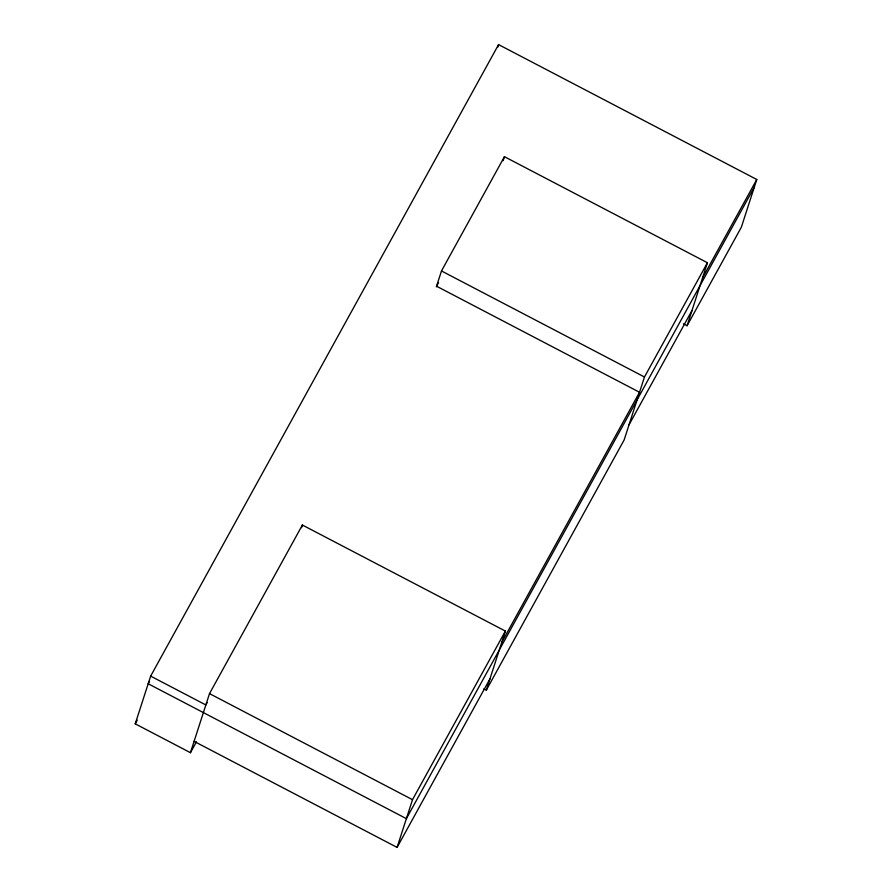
<?xml version="1.0" encoding="UTF-8"?>
<svg xmlns="http://www.w3.org/2000/svg" width="892" height="892" viewBox="0 0 892 892"><rect width="100%" height="100%" fill="white"/><g stroke="black" fill="none" stroke-linecap="round" stroke-linejoin="round"><path stroke-width="1.34" d="M196.452 741.765L190.442 752.681L135.227 723.836L150.648 676.114L498.572 44.6L756.773 179.493L741.352 227.215L687.074 325.736L683.383 323.807M190.442 752.681L209.508 693.619L302.399 525.031L505.385 631.079L486.318 690.14L483.854 688.847M301.541 527.674L302.399 525.031M497.714 47.254L498.572 44.6M436.344 286.856L441.484 270.956L504.437 156.691L707.423 262.739L687.074 325.736M503.155 160.671L504.437 156.691M194.099 741.352L397.085 847.4L412.505 799.678L505.385 631.079M707.423 262.739L644.47 377.004L624.121 440.001L486.318 690.14M149.522 681.31L148.172 683.751L406.373 818.644L754.309 187.13M135.227 723.836L137.245 720.178M207.189 702.528L205.851 704.959L150.648 676.114M438.563 282.574L436.556 286.22L639.542 392.279L501.728 642.418M702.495 278.014L756.773 179.493M629.061 424.726L692.014 310.472M397.085 847.4L489.976 678.801M441.484 270.956L644.47 377.004M209.508 693.619L412.505 799.678"/></g></svg>
